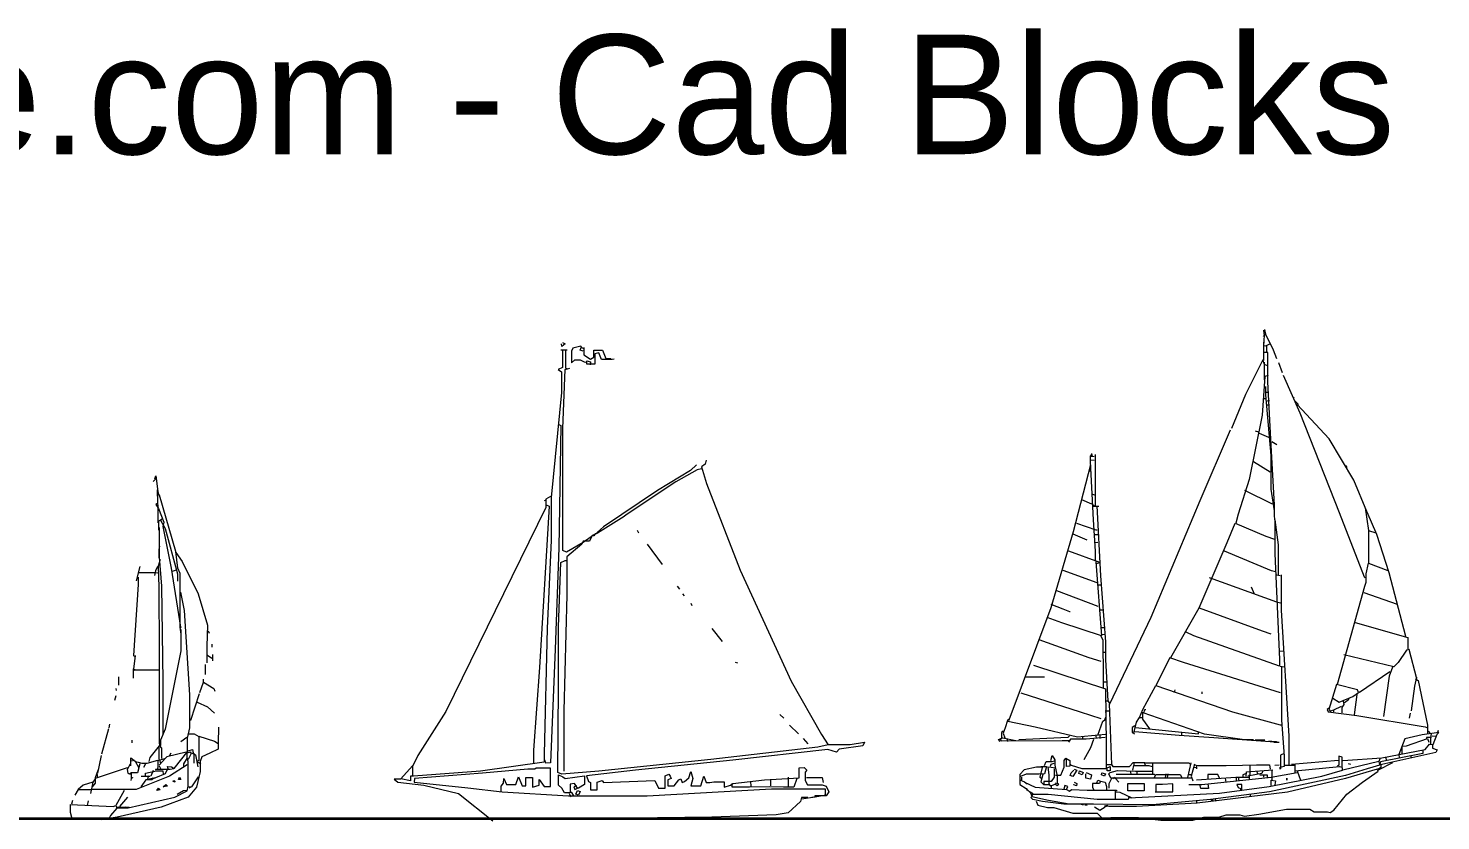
# Model space of a CAD drawing. Header units: millimetres. Extents: x -11119 to 8439, y -3599 to 8618.
# Drawn here: x -3947 to 1461, y 5586 to 8618 of the extents above; entities that cross this region are included whole.
import ezdxf

# ---------------------------------------------------------------- set-up
doc = ezdxf.new("R2010")
doc.units = ezdxf.units.MM
doc.layers.add('a_MUEBLE', color=250, linetype='Continuous', lineweight=5)
doc.layers.add('a_TEXTO', color=7, linetype='Continuous', lineweight=0)
doc.styles.get("Standard").update_dxf_attribs({"font": 'arial.ttf'})

# ---------------------------------------------------------------- blocks, each defined once
blk = doc.blocks.new('ca_nav08')
at = {"layer": 'a_MUEBLE', "linetype": 'Continuous'}
for points in [[(169, 1289), (179, 1299)], [(175, 1299), (179, 1311), (187, 1251), (189, 1241)], [(184, 1257), (184, 1233)], [(185, 1205), (179, 1201), (189, 1185), (209, 1133), (205, 1117), (237, 957), (273, 731), (275, 729)], [(276, 705), (272.5, 731), (272.5, 937), (263, 957), (255, 1021), (193, 1237), (185, 1239), (186, 1161), (186, 1131)], [(197, 1141), (189, 1137), (189, 1103)], [(203, 1145), (197, 1141), (215, 1109), (262, 935), (262, 907)], [(192, 1113), (192, 999), (201, 889), (206, 525), (206, 341), (205, 323)], [(193, 1041), (190, 1029), (190, 997)], [(195, 991), (188, 965), (190.5, 885), (191.7, 637), (191.7, 291), (193, 277)], [(255, 1017), (279, 983), (341, 859), (376, 739), (373.5, 659), (373.5, 595)], [(111, 923), (111, 895), (93, 623), (97, 619)], [(117, 963), (103, 909)], [(113, 941), (175, 941)], [(185, 963), (177, 947), (173, 929)], [(177, 941), (187, 939)], [(257, 949), (241, 945)], [(273, 865), (287, 795), (308, 473), (308, 347), (299, 307), (299, 259)], [(274, 723), (274, 641), (215, 341), (197, 299), (197, 279), (195, 277)], [(379, 717), (383, 709)], [(393, 667), (393, 655)], [(99, 623), (92, 561), (92, 537)], [(377, 625), (393, 613)], [(396, 627), (396, 603)], [(36, 541), (36, 509)], [(91, 571), (99, 569)], [(191, 567), (99, 567), (91, 565)], [(367, 589), (367, 551)], [(25, 497), (27, 489)], [(347, 481), (361, 521), (401, 497), (405, 487)], [(361, 521), (361, 533)], [(25, 469), (21, 451)], [(345, 477), (311, 375), (309, 375)], [(337, 445), (377, 427), (403, 403)], [(418, 349), (417.5, 289), (417.5, 265), (385, 249), (355, 235), (348, 217), (348, 179), (335, 119), (303, 81), (199, 43), (31, 5), (-31, -5), (-91, -2), (-141, -2), (-148, 23), (-148, 53), (15, 45), (25, 49)], [(-3, 343), (-29, 245)], [(1, 361), (-1, 347)], [(87, 299), (87, 289)], [(153, 217), (157, 233), (193, 277), (201, 269), (201, 229)], [(190, 273), (190, 225)], [(297, 309), (275, 293)], [(301, 324), (325, 324), (343, 313), (343, 221), (337, 219)], [(343, 315), (403, 295), (417, 287)], [(-31, 241), (-45, 173), (-49, 173)], [(33, 40), (73, 40), (251, 81), (299, 105), (303, 123), (303, 217), (299, 231), (285, 209), (285, 197)], [(83, 201), (83, 231), (99, 219), (113, 193)], [(97, 221), (83, 219)], [(101, 217), (111, 215), (125, 211), (145, 211), (187, 223), (187, 197), (185, 191)], [(187, 221), (213, 229), (215, 229)], [(193, 225), (197, 209), (191, 203)], [(295, 253), (221, 235), (199, 213)], [(227, 185), (223, 199), (239, 197), (249, 191), (303, 259), (319, 263), (321, 251)], [(231, 239), (237, 251)], [(295, 249), (311, 255), (313, 245), (303, 225)], [(297, 251), (297, 231)], [(315, 251), (331, 243), (339, 197)], [(324, 249), (324, 211)], [(337, 217), (351, 209)], [(299, 205), (231, 161), (103, 110), (9, 110.5), (-67, 110.5)], [(-41, 189), (-54, 155), (-54, 135), (-65, 121)], [(69, 193), (-53, 153)], [(-47, 173), (-45, 155)], [(81, 207), (69, 187), (71, 173), (81, 169)], [(117, 209), (109, 174), (85, 174), (79, 171)], [(84, 173), (84, 153), (83, 145)], [(221, 185), (215, 171), (177, 155), (141, 147), (121, 121)], [(139, 209), (131, 195)], [(139, 161), (139, 173), (181, 182), (205, 182), (207, 169)], [(151, 163), (147, 151)], [(169, 183), (159, 161)], [(247, 189), (233, 187), (205, 187), (177, 187), (177, 185)], [(191, 201), (197, 191)], [(-63, 139), (-99, 127), (-119, 111), (-131, 89)], [(-119, 111), (-69, 111)], [(-53, 151), (-63, 139), (-71, 95)], [(83, 159), (91, 155)], [(123, 161), (157, 161)], [(169, 155), (165, 148), (145, 148)], [(177, 155), (169, 151)], [(189, 115), (195, 109), (183, 107), (189, 115)], [(217, 129), (223, 123), (207, 121), (217, 129)], [(247, 145), (253, 139), (245, 141), (247, 145)], [(269, 157), (275, 149), (265, 149), (269, 157)], [(341, 159), (315, 121), (305, 119)], [(315, 121), (305, 115)], [(-143, 55), (-139, 69)], [(-83, 49), (-79, 67)], [(57, 107), (25, 49), (29, 39), (5, 11), (1, 3)], [(41, 45), (71, 81)], [(299, 107), (285, 105), (261, 91)], [(61, 43), (47, 41), (35, 43), (31, 41)], [(77, 41), (63, 41), (63, 39)]]:
    blk.add_lwpolyline(points, dxfattribs=at)
blk = doc.blocks.new('ca_nav09')
at = {"layer": 'a_MUEBLE', "linetype": 'Continuous'}
for points in [[(123, 1791.5), (123, 1725.5), (106, 1717.5), (119, 1709.5), (119, 1629.5), (79, 1227.5), (79, 1065.5), (64, 727.5), (52, 247.5), (52, 215.5), (-192, 181.5), (-448, 161.5), (-460, 161.5), (-460, 143.5), (-496, 151.5), (-452, 201.5), (-450, 201.5)], [(116, 1792.5), (140, 1792.5)], [(122, 1821.5), (132, 1815.5), (120, 1805.5), (118, 1815.5)], [(134, 1791.5), (134, 1723.5), (140, 1721.5)], [(196, 1801.5), (192, 1807.5), (162, 1799.5), (157, 1787.5), (157, 1743.5), (170, 1754.5), (190, 1754.5), (206, 1747.5), (212, 1745.5)], [(202, 1787.5), (190, 1791.5), (194, 1801.5), (202, 1799.5)], [(204, 1801.5), (204, 1773.5), (230, 1757.5), (243, 1765.5), (243, 1791.5), (276, 1791.5), (288, 1760.5), (308, 1760.5)], [(320, 1757.5), (312, 1756.5), (280, 1756.5), (272, 1755.5), (262, 1781.5), (246, 1777.5), (246, 1738.5), (216, 1738.5), (216, 1751.5), (230, 1747.5), (228, 1735.5)], [(256, 1091.5), (240, 1083.5), (232, 1077.5), (202, 1055.5), (138, 1019.5), (124, 1025.5), (124, 1491.5), (132, 1717.5), (150, 1723.5)], [(108, 1507.5), (116, 1503.5), (108, 1035.5), (94, 647.5), (76, 213.5), (58, 211.5), (56, 221.5), (54, 221.5)], [(672, 1371.5), (668, 1355.5), (654, 1345.5), (674, 1281.5), (802, 949.5), (998, 525.5), (1114, 321.5), (1140, 281.5), (1100, 273.5), (690, 225.5), (262, 181.5), (120, 169.5), (105, 175.5), (106.5, 499.5), (106.5, 733.5), (116, 979.5), (132, 987.5), (136, 987.5)], [(636, 1353.5), (612, 1331.5), (486, 1255.5), (280, 1115.5), (256, 1095.5), (254, 1093.5)], [(654, 1337.5), (638, 1333.5), (556, 1287.5), (366, 1161.5), (358, 1155.5), (256, 1091.5), (248, 1089.5), (242, 1081.5), (240, 1081.5)], [(76, 1231.5), (59, 1221.5), (59, 1189.5), (-104, 859.5), (-324, 409.5), (-432, 241.5), (-452, 199.5), (-452, 163.5)], [(60, 1199.5), (72, 1195.5), (34, 577.5), (11, 261.5), (11, 211.5)], [(60, 1217.5), (52, 1215.5)], [(408, 1103.5), (414, 1093.5)], [(196, 1049.5), (139, 1001.5), (139, 855.5), (127, 411.5), (127, 181.5)], [(234, 1077.5), (226, 1060.5), (202, 1060.5), (196, 1049.5), (194, 1051.5)], [(446, 1049.5), (504, 971.5)], [(562, 889.5), (570, 877.5)], [(582, 859.5), (588, 851.5)], [(614, 823.5), (618, 815.5)], [(694, 727.5), (734, 677.5)], [(784, 597.5), (792, 595.5)], [(954, 397.5), (970, 383.5)], [(992, 357.5), (1026, 323.5)], [(1140, 283.5), (1224, 283.5), (1278, 291.5), (1272, 277.5), (1182, 265.5), (1172, 253.5), (1138, 263.5), (774, 223.5), (402, 185.5), (214, 163.5), (222, 141.5), (230, 137.5), (230, 109.5), (255, 109.5), (255, 139.5), (274, 145.5), (280, 137.5), (476, 145.5), (490, 116.5), (516, 116.5), (516, 163.5), (530, 169.5), (534, 161.5), (538, 153.5), (526, 147.5), (526, 124.5), (550, 124.5), (568, 147.5), (576, 151.5), (580, 137.5), (590, 141.5), (606, 155.5), (614, 179.5), (622, 153.5), (614, 125.5), (632, 124.5), (652, 124.5), (664, 161.5), (672, 137.5), (686, 137.5), (702, 140.5), (741, 140.5), (741, 119.5), (766, 127.5), (774, 133.5), (896, 147.5), (1029, 155.5), (1029, 193.5), (1048, 195.5), (1058, 185.5), (1052, 177.5), (1052, 145.5), (1060, 128.5), (1116, 128.5), (1132, 123.5), (1142, 101.5), (1132, 86.5), (1088, 86.5), (1088, 81.5)], [(1044, 305.5), (1062, 285.5)], [(-112, 101.5), (-112, 123.5), (-104, 135.5), (-102, 153.5), (-92, 129.5), (-56, 129.5), (-46, 159.5), (-32, 125.5), (-18, 125.5), (-18, 156.5), (7, 156.5), (7, 119.5), (33, 127.5), (33, 149.5), (52, 122.5), (76, 122.5), (76, 192.5), (22, 192.5), (16, 188.5), (-10, 188.5), (-184, 173.5), (-444, 153.5), (-446, 139.5), (-240, 117.5), (-108, 101.5), (146, 86.5), (166, 86.5), (158, 99.5), (154, 99.5)], [(176, 125.5), (166, 121.5), (170, 111.5), (180, 115.5), (168, 133.5), (152, 131.5), (152, 98.5), (130, 98.5), (120, 115.5), (107, 127.5), (107, 167.5), (124, 159.5), (132, 153.5), (207, 163.5), (207, 129.5), (184, 115.5), (180, 115.5)], [(-496, 150.5), (-522, 150.5), (-508, 139.5), (-408, 127.5), (-276, 95.5), (-144, -8.5)], [(1129, 91.5), (1129, 112.5), (922, 112.5), (446, 85.5), (158, 85.5)], [(1020, 153.5), (1008, 120.5), (984, 120.5), (968, 120.5), (914, 121), (838, 120.3), (772, 120.3), (772, 133.5)], [(842, 141.5), (844, 123.5)], [(919, 147.5), (919, 125.5)], [(987, 157.5), (987, 123.5)], [(1056, 156.5), (1116, 156.5), (1120, 137.5)], [(1062, 80.5), (1038, 80.5), (1034, 65.5), (986, 21.5), (940, 13.5), (694, 5.5), (278, -0.5), (52, -0.5), (-52, 0.5), (-130, 0.5)], [(148, 95.5), (152, 87.5), (156, 83.5)], [(180, 107.5), (190, 103.5), (184, 89.5), (174, 93.5), (180, 107.5)], [(1130, 89.5), (1090, 81.5), (1038, 73.5)], [(1082, 81.5), (1072, 79.5)]]:
    blk.add_lwpolyline(points, dxfattribs=at)
blk = doc.blocks.new('ca_nav10')
at = {"layer": 'a_MUEBLE', "linetype": 'Continuous'}
for points in [[(452.2, 1844), (460.2, 1852), (490.2, 1792), (502.2, 1760)], [(453.2, 1868), (454.7, 1846), (452.4, 1816), (452.4, 1754)], [(456.2, 1870), (460.2, 1852)], [(454.2, 1826), (454.2, 1818)], [(478.2, 1816), (460.2, 1806), (458.2, 1808)], [(464.2, 1806), (464.2, 1784)], [(468.2, 1732), (456.2, 1736), (450.2, 1754), (384.2, 1622), (330.2, 1492)], [(452.2, 1760), (452.2, 1752)], [(494.2, 1176), (494.2, 1200), (482.2, 1426), (469.2, 1670), (469.2, 1782), (454.2, 1782)], [(455.2, 1746), (455.2, 1678)], [(510.2, 1744), (524.2, 1706)], [(470.2, 1694), (458.2, 1690), (448.2, 1542), (398.2, 1296), (356.2, 1164), (346.2, 1130)], [(528.2, 1696), (592.2, 1552), (742.2, 1170), (838.2, 924), (842.2, 920)], [(460.2, 1652), (460.2, 1620), (481.2, 1388), (481.2, 1260), (493.2, 1176), (493.2, 1154)], [(464.2, 1630), (472.2, 1630)], [(454.2, 1606), (464.2, 1606)], [(476.2, 1598), (466.2, 1596)], [(466.2, 1582), (476.2, 1582)], [(568.2, 1612), (566.2, 1606), (570.2, 1606)], [(574.2, 1596), (586.2, 1584)], [(848.2, 1174), (798.2, 1294), (704.2, 1452), (582.2, 1584), (580.2, 1582)], [(-185.8, 1196), (-171.8, 928), (-151.8, 676), (-151.8, 606), (-143.8, 450), (-135.8, 438), (22.2, 770), (210.2, 1216), (326.2, 1486)], [(434.2, 1478), (422.2, 1482)], [(436.2, 1474), (472.2, 1458)], [(484.2, 1442), (504.2, 1430)], [(-209.8, 1352), (-275.8, 1096), (-361.8, 806), (-521.8, 376), (-521.8, 374)], [(-211.8, 1384), (-195.8, 1386)], [(-205.8, 1392), (-210.8, 1386), (-210.8, 1366), (-199.8, 1142), (-191.8, 1022), (-191.8, 984)], [(-207.8, 1372), (-195.8, 1370)], [(-205.8, 1396), (-203.8, 1386)], [(-191.8, 1392), (-191.8, 1196)], [(414.2, 1366), (478.2, 1326)], [(-217.8, 1330), (-209.8, 1330)], [(766.2, 1350), (772.2, 1342)], [(380.2, 1256), (486.2, 1204)], [(-243.8, 1220), (-205.8, 1204)], [(-203.8, 1202), (-195.8, 1196)], [(-201.8, 1240), (-193.8, 1238)], [(-201.8, 1194), (-177.8, 1194)], [(493.2, 1156), (496.7, 1136), (496.7, 1014), (514.2, 608), (514.2, 582), (186.2, 698), (156.2, 712)], [(496.2, 1142), (509.2, 1046), (509.2, 932)], [(842.2, 1188), (854.2, 1102), (854.2, 976)], [(998.2, 696), (934.2, 940), (886.2, 1086), (850.2, 1172), (844.2, 1172)], [(-277.8, 1088), (-223.8, 1066)], [(-263.8, 1130), (-189.8, 1104), (-183.8, 1104)], [(-193.8, 1086), (-181.8, 1086)], [(98.2, 616), (206.2, 806), (314.2, 1056), (344.2, 1130), (462.2, 1080), (494.2, 1068)], [(854.2, 1102), (882.2, 1092)], [(-181.8, 1056), (-191.8, 1054)], [(-189.8, 982), (-167.8, 698), (-319.8, 748), (-375.8, 768)], [(-293.8, 1024), (-175.8, 980)], [(-175.8, 978), (-187.8, 974)], [(302.2, 1024), (482.2, 948), (500.2, 944)], [(736.2, 514), (840.2, 888), (845.2, 904), (845.2, 936), (854.2, 976), (928.2, 948)], [(-315.8, 950), (-185.8, 902), (-183.8, 902)], [(244.2, 922), (502.2, 828), (518.2, 824)], [(516.2, 928), (504.2, 930)], [(520.2, 932), (520.2, 796), (549.2, 314), (549.2, 206)], [(-339.8, 872), (-181.8, 812)], [(-181.8, 894), (-169.8, 894)], [(418.2, 858), (406.2, 884)], [(-361.8, 820), (-315.8, 802), (-289.8, 792), (-287.8, 792)], [(836.2, 864), (964.2, 820)], [(-173.8, 798), (-163.8, 798)], [(206.2, 806), (448.2, 718), (480.2, 706)], [(-167.8, 730), (-157.8, 730)], [(-155.8, 704), (-165.8, 702)], [(804.2, 750), (1005.2, 692), (1005.2, 648)], [(-407.8, 684), (-215.8, 616), (-169.8, 602)], [(-169.8, 698), (-162.8, 682), (-161.3, 540), (-161.3, 500)], [(-163.8, 636), (-151.8, 636)], [(518.2, 480), (146.2, 596), (94.2, 614), (40.2, 508)], [(530.2, 640), (514.2, 638)], [(1040.2, 534), (1010.2, 646), (1000.2, 644), (968.2, 596), (952.2, 580), (760.2, 626)], [(-459.8, 541), (-385.8, 541)], [(-427.8, 586), (-152.8, 496), (-150.3, 282), (-150.3, 190), (-241.8, 190), (-281.8, 202), (-285.8, 206)], [(521.2, 578), (521.2, 376), (532.2, 238), (532.2, 198), (516.2, 194), (514.2, 192)], [(516.2, 582), (532.2, 580)], [(936.2, 560), (820.2, 482), (818.2, 484)], [(946.2, 578), (934.2, 544), (912.2, 390)], [(-157.8, 522), (-147.8, 522)], [(-21.8, 386), (-9.8, 416), (40.2, 508), (334.2, 408), (516.2, 358), (522.2, 358)], [(112.2, 482), (114.2, 492)], [(718.2, 460), (742.2, 444), (794.2, 466), (816.2, 482), (812.2, 492), (732.2, 512), (702.2, 416), (710.2, 408)], [(1038.2, 540), (1030.2, 506), (1018.2, 412)], [(1034.2, 534), (1044.2, 528), (1080.2, 356), (1080.2, 324)], [(-475.8, 480), (-249.8, 408), (-169.8, 382)], [(-153.8, 450), (-143.8, 450)], [(-137.8, 438), (-129.8, 206), (-123.8, 198), (-59.8, 198), (-45.8, 214), (-1.8, 214)], [(216.2, 484), (216.2, 476)], [(758.2, 448), (760.2, 436), (752.2, 424), (752.2, 404)], [(780.2, 460), (776.2, 452), (762.2, 442)], [(810.2, 474), (800.2, 396)], [(-151.8, 386), (-155.8, 378)], [(-153.8, 412), (-137.8, 412)], [(-149.8, 412), (-151.8, 402)], [(-43.8, 326), (-33.8, 368), (-21.8, 386), (-11.8, 386)], [(414.2, 301), (380.2, 301), (226.2, 322), (-7.8, 404), (-15.8, 404)], [(-10.8, 402), (-10.8, 380), (16.2, 342)], [(-3.8, 406), (-1.8, 416), (2.2, 416)], [(702.2, 422), (696.2, 416), (700.2, 408), (810.2, 394), (1072.2, 350), (1078.2, 348)], [(720.2, 414), (712.2, 412)], [(750.2, 428), (720.2, 414), (720.2, 408)], [(1014.2, 402), (1010.2, 384)], [(-543.8, 334), (-550.8, 328), (-550.8, 308)], [(-521.8, 378), (-527.8, 374), (-535.8, 346), (-543.8, 326), (-537.8, 308)], [(-525.8, 372), (-421.8, 350), (-259.8, 312), (-151.8, 322)], [(-181.8, 318), (-161.8, 372), (-151.8, 378)], [(-39.8, 354), (-49.8, 348), (-49.8, 328), (-41.8, 324)], [(-39.8, 332), (130.2, 318), (262.2, 310), (478.2, 294), (502.2, 294), (502.2, 292)], [(-37.8, 348), (204.2, 324), (204.2, 330)], [(138.2, 328), (138.2, 320)], [(756.2, 222), (906.2, 232), (1072.2, 264), (1088.2, 284), (1102.2, 282), (1118.2, 322), (1124.2, 328), (1060.2, 320), (994.2, 304), (970.2, 244), (972.2, 232)], [(1080.2, 336), (1088.2, 330), (1088.2, 326)], [(1095.2, 326), (1091.7, 304), (1091.7, 284)], [(1120.2, 330), (1122.2, 338)], [(-555.8, 294), (-561.8, 302), (-545.8, 308), (-495.8, 298)], [(-557.8, 306), (-551.8, 297), (-317.8, 298.5), (-291.8, 298.5)], [(-529.8, 306), (-527.8, 294)], [(-289.8, 316), (-295.8, 310), (-483.8, 300)], [(1100.2, 280), (1100.2, 268), (1118.2, 262), (1112.2, 252), (906.2, 206), (850.2, 190), (766.2, 164), (476.2, 102), (250.2, 72), (28.2, 52), (-197.8, 54), (-311.8, 54), (-393.8, 64), (-429.8, 72), (-437.8, 80), (-433.8, 84)], [(-153.8, 310), (-225.8, 303), (-285.8, 303), (-291.8, 296), (-293.8, 292)], [(-239.8, 314), (-239.8, 306)], [(-197.8, 302), (-209.8, 270), (-235.8, 224)], [(-189.8, 316), (-187.8, 306)], [(-173.8, 318), (-173.8, 306)], [(458.2, 299), (424.2, 299), (422.2, 302)], [(472.2, 296), (484.2, 296), (484.2, 294)], [(492.2, 292), (512.2, 292)], [(982.2, 276), (1000.2, 278), (1080.2, 306), (1086.2, 292)], [(982.2, 274), (982.2, 248)], [(1096.2, 310), (1076.2, 310), (1076.2, 306)], [(1098.2, 316), (1112.2, 314)], [(-385.8, 202), (-379.8, 217), (-355.8, 217), (-347.8, 220)], [(-361.8, 222), (-355.8, 240), (-346.8, 224), (-346.8, 204), (-337.8, 162)], [(-343.8, 165), (-323.8, 165), (-310.8, 196), (-310.8, 222), (-303.8, 230), (-288.8, 222), (-288.8, 200), (-301.8, 198), (-301.8, 228)], [(-61.8, 78), (284.2, 96), (474.2, 122), (676.2, 162), (755.2, 184), (753.7, 204), (753.7, 234), (741.2, 238), (741.2, 204), (736.2, 200)], [(532.2, 248), (517.2, 242), (517.2, 190), (514.2, 188)], [(740.2, 222), (560.2, 206)], [(898.2, 228), (894.2, 218), (756.2, 184)], [(894.2, 218), (896.2, 206)], [(1062.2, 260), (1062.2, 248), (900.2, 216), (898.2, 206)], [(920.2, 236), (922.2, 224)], [(1016.2, 240), (1016.2, 230)], [(-399.8, 199), (-377.8, 199), (-385.8, 171), (-405.8, 168.5), (-455.8, 168.5), (-477.8, 160), (-479.8, 160)], [(-395.8, 196), (-415.8, 196), (-463.8, 186), (-479.8, 168), (-479.8, 130), (-455.8, 114), (-451.8, 106)], [(-417.8, 66), (-411.8, 50), (-373.8, 42), (-349.8, 42), (-277.8, 20), (-183.8, 20), (-163.8, 0), (-131.8, 3), (-25.8, 3), (60.2, -7), (128.2, -7.5), (160.2, -6.8), (182.2, -6.8), (224.2, 5), (270.2, 5), (282.2, 4), (310.2, 14), (362.2, 14), (380.2, 8), (434.2, 16), (540.2, 35), (608.2, 35.5), (630.2, 35.5), (646.2, 25), (698.2, 25), (708.2, 22), (722.2, 32), (772.2, 92), (832.2, 138), (892.2, 180), (888.2, 188), (766.2, 152), (544.2, 100), (198.2, 58), (-33.8, 46), (-139.8, 46)], [(-393.8, 200), (-403.8, 158), (-397.8, 154)], [(-391.8, 168), (-399.8, 140), (-389.8, 130), (-367.8, 130)], [(-348.8, 190), (-348.8, 158), (-359.8, 141), (-387.8, 141), (-387.8, 132)], [(-343.8, 192), (-359.8, 194), (-372.8, 196), (-369.3, 166), (-369.3, 134), (-363.8, 124), (-351.8, 128), (-343.8, 132)], [(-349.8, 210), (-361.8, 206), (-363.8, 198)], [(-271.8, 188), (-261.8, 184), (-277.8, 160), (-287.8, 164), (-283.8, 174), (-273.8, 184)], [(-251.8, 182), (-237.8, 176), (-241.8, 166), (-253.8, 172), (-251.8, 182)], [(-225.8, 176), (-205.8, 166), (-209.8, 150), (-227.8, 154), (-227.8, 170)], [(-165.8, 174), (-151.8, 170), (-155.8, 162), (-167.8, 166), (-165.8, 174)], [(-147.8, 192), (-133.8, 198), (-133.8, 182), (-145.8, 182), (-145.8, 190)], [(-145.8, 206), (-129.8, 206)], [(178.2, 154), (-91.8, 154), (-131.8, 154), (-139.8, 170), (-133.8, 176), (-105.8, 183), (-37.8, 180.5), (4.2, 181.2), (28.2, 181.2)], [(-111.8, 169), (34.2, 169), (36.2, 166)], [(-57.8, 180), (-55.8, 170)], [(-47.8, 184), (-43.8, 202), (14.2, 202), (26.2, 198)], [(-43.8, 212), (-43.8, 202)], [(-31.8, 178), (-31.8, 170)], [(-9.8, 214), (0.2, 213), (168.2, 213), (170.2, 208)], [(-3.8, 214), (0.2, 204)], [(28.2, 214), (28.2, 170)], [(34.2, 154), (40.2, 168), (134.2, 168), (140.2, 156)], [(78.2, 170), (76.2, 156)], [(86.2, 170), (84.2, 156)], [(174.2, 212), (162.2, 156)], [(164.2, 168), (176.2, 168)], [(166.2, 129), (216.2, 129), (482.2, 158), (582.2, 176)], [(188.2, 208), (176.2, 162), (182.2, 144)], [(184.2, 196), (194.2, 194)], [(434.2, 203), (310.2, 201.5), (202.2, 201.5), (188.2, 204)], [(196.2, 202), (196.2, 190)], [(284.2, 154), (278.2, 168), (240.2, 168), (240.2, 152)], [(384.2, 170), (374.2, 166), (374.2, 160)], [(386.2, 162), (388.2, 178), (488.2, 186)], [(450.2, 182), (446.2, 172), (392.2, 162)], [(398.2, 166), (398.2, 150)], [(400.2, 202), (400.2, 166)], [(426.2, 205), (476.2, 205), (478.2, 188)], [(426.2, 182), (430.2, 172), (436.2, 170)], [(438.2, 167), (466.2, 167), (466.2, 158)], [(452.2, 166), (452.2, 158)], [(484.2, 186), (484.2, 148)], [(512.2, 204), (496.2, 202)], [(534.2, 204), (570.2, 204)], [(573.2, 208), (573.2, 176)], [(574.2, 182), (744.2, 198), (752.2, 196)], [(582.2, 182), (594.2, 146)], [(776.2, 210), (786.2, 208)], [(902.2, 206), (902.2, 194), (890.2, 188)], [(946.2, 212), (892.2, 184)], [(-479.8, 148), (-461.8, 140), (-451.8, 132)], [(-473.8, 158), (-473.8, 148)], [(-461.8, 138), (-421.8, 120), (-301.8, 110), (-295.8, 122), (-307.8, 126), (-311.8, 112)], [(-455.8, 114), (-449.8, 106), (-431.8, 96), (-433.8, 84), (-369.8, 70), (-291.8, 56)], [(-359.8, 124), (-359.8, 116)], [(-339.8, 136), (-331.8, 132), (-337.8, 124), (-343.8, 130), (-339.8, 136)], [(-337.8, 162), (-337.8, 136)], [(-301.8, 110), (-289.8, 104), (-281.8, 110), (-221.8, 108), (-109.8, 108), (-109.8, 104)], [(-271.8, 138), (-261.8, 134), (-263.8, 124), (-273.8, 128), (-273.8, 130)], [(-185.8, 136), (-181.8, 146), (-171.8, 142), (-175.8, 133), (-201.8, 133), (-201.8, 120), (-197.8, 110)], [(-171.8, 142), (-153.8, 138), (-147.8, 122), (-147.8, 110)], [(-129.8, 152), (-139.8, 132), (-139.8, 116)], [(-123.8, 152), (-117.8, 158), (-115.8, 152)], [(-113.8, 152), (-101.8, 138)], [(-33.8, 134), (-4.8, 134), (-4.8, 105), (-66.8, 105), (-66.8, 133), (-33.8, 134)], [(38.2, 102), (106.2, 102), (106.2, 132), (66.2, 129), (40.2, 129), (40.2, 100)], [(196.2, 148), (346.2, 158), (396.2, 158)], [(240.2, 132), (242.2, 114), (212.2, 114), (210.2, 126)], [(306.2, 154), (308.2, 138)], [(348.2, 156), (348.2, 144)], [(370.2, 108), (370.2, 130), (350.2, 130), (356.2, 118), (364.2, 114), (364.2, 106)], [(356.2, 158), (358.2, 144)], [(482.2, 126), (482.2, 146), (498.2, 144), (496.2, 128)], [(542.2, 154), (542.2, 146), (542.2, 154)], [(-445.8, 104), (-439.8, 98), (-437.8, 100)], [(-439.8, 98), (-435.8, 88)], [(-431.8, 93), (-371.8, 93), (-183.8, 73), (-63.8, 73), (-61.8, 84)], [(-114.8, 108), (-114.8, 72)], [(-113.8, 102), (-97.8, 100), (-51.8, 78)], [(196.2, 66), (196.2, 58)], [(252.2, 72), (254.2, 64)], [(258.2, 74), (256.2, 64)], [(268.2, 74), (270.2, 66)], [(402.2, 92), (402.2, 82)], [(-245.8, 54), (-237.8, 52)], [(-231.8, 52), (-221.8, 50)], [(-153.7, 42.3), (-173.7, 30.3), (-193.7, 42.3)], [(-155.8, 48), (-145.8, 50), (-145.8, 48)], [(-139.7, 46.3), (-155.7, 44.3)]]:
    blk.add_lwpolyline(points, dxfattribs=at)

msp = doc.modelspace()

# ---------------------------------------------------------------- linework, layer by layer
at = {"layer": 'a_TEXTO', "color": 253, "lineweight": 35}
msp.add_line((-8716.4, 5595.2), (3997.4, 5595.2), dxfattribs=at)

# ---------------------------------------------------------------- block references
at = {"layer": 'a_MUEBLE'}
for name, p in [('ca_nav10', (329.5, 5595.2)), ('ca_nav09', (-2024, 5594.7)), ('ca_nav08', (-3637.2, 5595.2))]:
    msp.add_blockref(name, p, dxfattribs=at)

# ---------------------------------------------------------------- texts
msp.add_text('DWGFree.com - Cad Blocks Free', height=457.436).set_placement((-6773.3, 8136.3))

doc.saveas('drawing.dxf')
